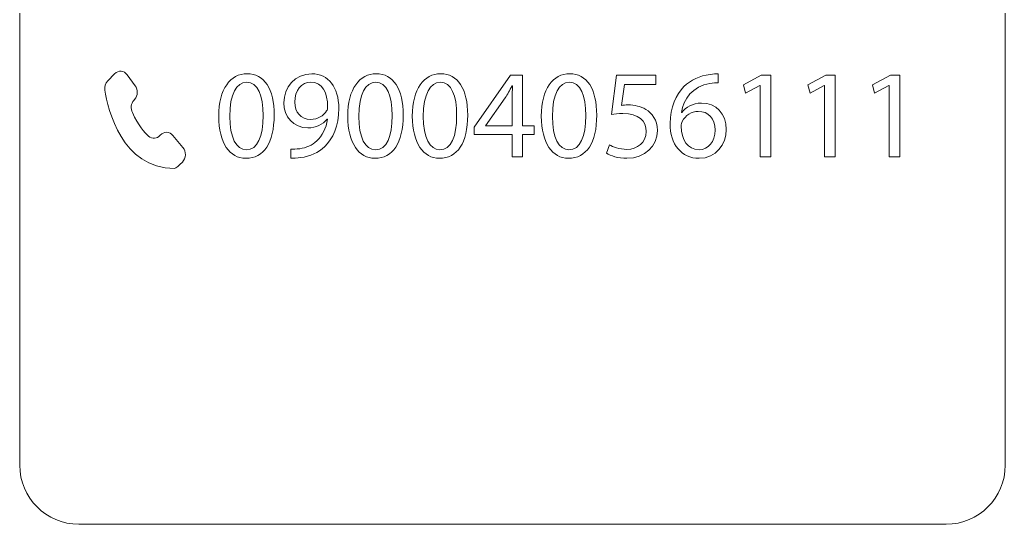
# Model space of a CAD drawing. Header units: millimetres. Extents: x -45 to 5, y 16 to 116.
# Drawn here: x -44.8 to 5.2, y 15.9 to 41.5 of the extents above; entities that cross this region are included whole.
import ezdxf

# ---------------------------------------------------------------- set-up
doc = ezdxf.new("R2010")
doc.units = ezdxf.units.MM
doc.header["$MEASUREMENT"] = 0
doc.layers.add('Layer 1', color=7, linetype='Continuous')

msp = doc.modelspace()

# ---------------------------------------------------------------- linework, layer by layer
at = {"layer": 'Layer 1', "color": 250, "lineweight": 18}
for points, knots in [([(-41.8021, 115.9394), (-41.8021, 115.9394), (2.1979, 115.9394), (2.1979, 115.9394), (3.8502, 115.9394), (5.1979, 114.5917), (5.1979, 112.9394), (5.1979, 112.9394), (5.1979, 18.9394), (5.1979, 18.9394), (5.1979, 17.2871), (3.8502, 15.9394), (2.1979, 15.9394), (2.1979, 15.9394), (-41.8021, 15.9394), (-41.8021, 15.9394), (-43.4544, 15.9394), (-44.8021, 17.2871), (-44.8021, 18.9394), (-44.8021, 18.9394), (-44.8021, 112.9394), (-44.8021, 112.9394), (-44.8021, 114.5917), (-43.4544, 115.9394), (-41.8021, 115.9394)], [0, 0, 0, 0, 0.125, 0.125, 0.125, 0.25, 0.25, 0.25, 0.375, 0.375, 0.375, 0.5, 0.5, 0.5, 0.625, 0.625, 0.625, 0.75, 0.75, 0.75, 0.875, 0.875, 0.875, 1, 1, 1, 1]), ([(-39.01, 37.4325), (-39.01, 37.4325), (-38.9705, 37.477), (-38.9705, 37.477), (-38.803, 37.6664), (-38.7906, 37.9719), (-38.9427, 38.178), (-38.9427, 38.178), (-39.3477, 38.729), (-39.3477, 38.729), (-39.5103, 38.9502), (-39.8003, 38.9749), (-39.9897, 38.7833), (-39.9897, 38.7833), (-40.3375, 38.4316), (-40.3375, 38.4316), (-40.4575, 38.3103), (-40.5118, 38.1272), (-40.4825, 37.9469), (-40.3248, 36.9785), (-39.6207, 33.9764), (-36.9459, 33.9764), (-36.8856, 33.9764), (-36.7131, 34.1365), (-36.5505, 34.3031), (-36.36, 34.4981), (-36.3469, 34.8343), (-36.523, 35.0464), (-36.523, 35.0464), (-37.0281, 35.6549), (-37.0281, 35.6549), (-37.2024, 35.8655), (-37.4924, 35.8687), (-37.672, 35.6627), (-37.8314, 35.4799), (-38.0833, 35.4588), (-38.2629, 35.6157), (-38.4795, 35.8045), (-38.773, 36.1562), (-39.087, 36.8095), (-39.185, 37.0131), (-39.1543, 37.2692), (-39.01, 37.4325)], [0, 0, 0, 0, 0.0714286, 0.0714286, 0.0714286, 0.1428571, 0.1428571, 0.1428571, 0.2142857, 0.2142857, 0.2142857, 0.2857143, 0.2857143, 0.2857143, 0.3571429, 0.3571429, 0.3571429, 0.4285714, 0.4285714, 0.4285714, 0.5, 0.5, 0.5, 0.5714286, 0.5714286, 0.5714286, 0.6428571, 0.6428571, 0.6428571, 0.7142857, 0.7142857, 0.7142857, 0.7857143, 0.7857143, 0.7857143, 0.8571429, 0.8571429, 0.8571429, 0.9285714, 0.9285714, 0.9285714, 1, 1, 1, 1]), ([(-31.8945, 36.6847), (-31.8945, 35.2747), (-32.4177, 34.4961), (-33.3363, 34.4961), (-34.1466, 34.4961), (-34.6952, 35.2553), (-34.7079, 36.6269), (-34.7079, 38.0179), (-34.1082, 38.7834), (-33.2661, 38.7834), (-32.3919, 38.7834), (-31.8945, 38.0052), (-31.8945, 36.6847)], [0, 0, 0, 0, 0.25, 0.25, 0.25, 0.5, 0.5, 0.5, 0.75, 0.75, 0.75, 1, 1, 1, 1]), ([(-31.0517, 34.9616), (-30.9303, 34.9489), (-30.7899, 34.9616), (-30.5983, 34.9806), (-30.2734, 35.0258), (-29.9669, 35.1598), (-29.7309, 35.3828), (-29.4568, 35.6315), (-29.2588, 35.9952), (-29.1823, 36.4866), (-29.1823, 36.4866), (-29.2013, 36.4866), (-29.2013, 36.4866), (-29.431, 36.2058), (-29.763, 36.04), (-30.1778, 36.04), (-30.924, 36.04), (-31.4027, 36.6016), (-31.4027, 37.31), (-31.4027, 38.0942), (-30.8347, 38.7832), (-29.9859, 38.7832), (-29.1375, 38.7832), (-28.6143, 38.0942), (-28.6143, 37.0349), (-28.6143, 36.1226), (-28.9209, 35.4851), (-29.329, 35.0893), (-29.648, 34.7767), (-30.0882, 34.5852), (-30.5348, 34.5344), (-30.7387, 34.5023), (-30.9176, 34.4959), (-31.0517, 34.5023), (-31.0517, 34.5023), (-31.0517, 34.9616), (-31.0517, 34.9616)], [0, 0, 0, 0, 0.0833333, 0.0833333, 0.0833333, 0.1666667, 0.1666667, 0.1666667, 0.25, 0.25, 0.25, 0.3333333, 0.3333333, 0.3333333, 0.4166667, 0.4166667, 0.4166667, 0.5, 0.5, 0.5, 0.5833333, 0.5833333, 0.5833333, 0.6666667, 0.6666667, 0.6666667, 0.75, 0.75, 0.75, 0.8333333, 0.8333333, 0.8333333, 0.9166667, 0.9166667, 0.9166667, 1, 1, 1, 1]), ([(-25.3474, 36.6847), (-25.3474, 35.2747), (-25.8706, 34.4961), (-26.7892, 34.4961), (-27.5996, 34.4961), (-28.1481, 35.2553), (-28.1608, 36.6269), (-28.1608, 38.0179), (-27.5615, 38.7834), (-26.719, 38.7834), (-25.8448, 38.7834), (-25.3474, 38.0052), (-25.3474, 36.6847)], [0, 0, 0, 0, 0.25, 0.25, 0.25, 0.5, 0.5, 0.5, 0.75, 0.75, 0.75, 1, 1, 1, 1]), ([(-22.0739, 36.6847), (-22.0739, 35.2747), (-22.5971, 34.4961), (-23.5157, 34.4961), (-24.326, 34.4961), (-24.8746, 35.2553), (-24.8873, 36.6269), (-24.8873, 38.0179), (-24.2876, 38.7834), (-23.4455, 38.7834), (-22.5713, 38.7834), (-22.0739, 38.0052), (-22.0739, 36.6847)], [0, 0, 0, 0, 0.25, 0.25, 0.25, 0.5, 0.5, 0.5, 0.75, 0.75, 0.75, 1, 1, 1, 1]), ([(-19.821, 34.5663), (-19.821, 34.5663), (-19.821, 35.6955), (-19.821, 35.6955), (-19.821, 35.6955), (-21.7479, 35.6955), (-21.7479, 35.6955), (-21.7479, 35.6955), (-21.7479, 36.0656), (-21.7479, 36.0656), (-21.7479, 36.0656), (-19.8976, 38.7136), (-19.8976, 38.7136), (-19.8976, 38.7136), (-19.2918, 38.7136), (-19.2918, 38.7136), (-19.2918, 38.7136), (-19.2918, 36.1355), (-19.2918, 36.1355), (-19.2918, 36.1355), (-18.7112, 36.1355), (-18.7112, 36.1355), (-18.7112, 36.1355), (-18.7112, 35.6955), (-18.7112, 35.6955), (-18.7112, 35.6955), (-19.2918, 35.6955), (-19.2918, 35.6955), (-19.2918, 35.6955), (-19.2918, 34.5663), (-19.2918, 34.5663), (-19.2918, 34.5663), (-19.821, 34.5663), (-19.821, 34.5663)], [0, 0, 0, 0, 0.0909091, 0.0909091, 0.0909091, 0.1818182, 0.1818182, 0.1818182, 0.2727273, 0.2727273, 0.2727273, 0.3636364, 0.3636364, 0.3636364, 0.4545455, 0.4545455, 0.4545455, 0.5454545, 0.5454545, 0.5454545, 0.6363636, 0.6363636, 0.6363636, 0.7272727, 0.7272727, 0.7272727, 0.8181818, 0.8181818, 0.8181818, 0.9090909, 0.9090909, 0.9090909, 1, 1, 1, 1]), ([(-15.5265, 36.6847), (-15.5265, 35.2747), (-16.05, 34.4961), (-16.9683, 34.4961), (-17.779, 34.4961), (-18.3275, 35.2553), (-18.3402, 36.6269), (-18.3402, 38.0179), (-17.7409, 38.7834), (-16.8984, 38.7834), (-16.0242, 38.7834), (-15.5265, 38.0052), (-15.5265, 36.6847)], [0, 0, 0, 0, 0.25, 0.25, 0.25, 0.5, 0.5, 0.5, 0.75, 0.75, 0.75, 1, 1, 1, 1]), ([(-12.5338, 38.2411), (-12.5338, 38.2411), (-14.116, 38.2411), (-14.116, 38.2411), (-14.116, 38.2411), (-14.2755, 37.1757), (-14.2755, 37.1757), (-14.1799, 37.1888), (-14.0902, 37.2015), (-13.9375, 37.2015), (-13.6186, 37.2015), (-13.2993, 37.1309), (-13.0443, 36.9778), (-12.719, 36.7933), (-12.4509, 36.4356), (-12.4509, 35.9124), (-12.4509, 35.1021), (-13.0954, 34.496), (-13.995, 34.496), (-14.448, 34.496), (-14.8307, 34.6234), (-15.0283, 34.7511), (-15.0283, 34.7511), (-14.8882, 35.1786), (-14.8882, 35.1786), (-14.7157, 35.0767), (-14.3781, 34.949), (-14.0013, 34.949), (-13.4718, 34.949), (-13.0189, 35.2937), (-13.0189, 35.8486), (-13.0252, 36.3844), (-13.3822, 36.7672), (-14.2116, 36.7672), (-14.448, 36.7672), (-14.6328, 36.7418), (-14.7863, 36.7224), (-14.7863, 36.7224), (-14.5182, 38.7135), (-14.5182, 38.7135), (-14.5182, 38.7135), (-12.5338, 38.7135), (-12.5338, 38.7135), (-12.5338, 38.7135), (-12.5338, 38.2411), (-12.5338, 38.2411)], [0, 0, 0, 0, 0.0666667, 0.0666667, 0.0666667, 0.1333333, 0.1333333, 0.1333333, 0.2, 0.2, 0.2, 0.2666667, 0.2666667, 0.2666667, 0.3333333, 0.3333333, 0.3333333, 0.4, 0.4, 0.4, 0.4666667, 0.4666667, 0.4666667, 0.5333333, 0.5333333, 0.5333333, 0.6, 0.6, 0.6, 0.6666667, 0.6666667, 0.6666667, 0.7333333, 0.7333333, 0.7333333, 0.8, 0.8, 0.8, 0.8666667, 0.8666667, 0.8666667, 0.9333333, 0.9333333, 0.9333333, 1, 1, 1, 1]), ([(-9.3688, 38.3178), (-9.4835, 38.3242), (-9.6303, 38.3178), (-9.7897, 38.2924), (-10.6702, 38.1453), (-11.1363, 37.5012), (-11.2319, 36.8182), (-11.2319, 36.8182), (-11.2121, 36.8182), (-11.2121, 36.8182), (-11.0149, 37.0799), (-10.6702, 37.2973), (-10.2109, 37.2973), (-9.4771, 37.2973), (-8.9603, 36.7674), (-8.9603, 35.9571), (-8.9603, 35.1975), (-9.4771, 34.4958), (-10.3383, 34.4958), (-11.2252, 34.4958), (-11.8058, 35.1848), (-11.8058, 36.2633), (-11.8058, 37.0799), (-11.5123, 37.7245), (-11.1038, 38.1326), (-10.7595, 38.4709), (-10.3002, 38.6812), (-9.777, 38.7451), (-9.6112, 38.7705), (-9.4704, 38.7768), (-9.3688, 38.7768), (-9.3688, 38.7768), (-9.3688, 38.3178), (-9.3688, 38.3178)], [0, 0, 0, 0, 0.0909091, 0.0909091, 0.0909091, 0.1818182, 0.1818182, 0.1818182, 0.2727273, 0.2727273, 0.2727273, 0.3636364, 0.3636364, 0.3636364, 0.4545455, 0.4545455, 0.4545455, 0.5454545, 0.5454545, 0.5454545, 0.6363636, 0.6363636, 0.6363636, 0.7272727, 0.7272727, 0.7272727, 0.8181818, 0.8181818, 0.8181818, 0.9090909, 0.9090909, 0.9090909, 1, 1, 1, 1]), ([(-7.2439, 38.1901), (-7.2439, 38.1901), (-7.2566, 38.1901), (-7.2566, 38.1901), (-7.2566, 38.1901), (-7.9776, 37.801), (-7.9776, 37.801), (-7.9776, 37.801), (-8.0859, 38.2282), (-8.0859, 38.2282), (-8.0859, 38.2282), (-7.18, 38.7133), (-7.18, 38.7133), (-7.18, 38.7133), (-6.702, 38.7133), (-6.702, 38.7133), (-6.702, 38.7133), (-6.702, 34.5664), (-6.702, 34.5664), (-6.702, 34.5664), (-7.2439, 34.5664), (-7.2439, 34.5664), (-7.2439, 34.5664), (-7.2439, 38.1901), (-7.2439, 38.1901)], [0, 0, 0, 0, 0.125, 0.125, 0.125, 0.25, 0.25, 0.25, 0.375, 0.375, 0.375, 0.5, 0.5, 0.5, 0.625, 0.625, 0.625, 0.75, 0.75, 0.75, 0.875, 0.875, 0.875, 1, 1, 1, 1]), ([(-3.97, 38.1901), (-3.97, 38.1901), (-3.983, 38.1901), (-3.983, 38.1901), (-3.983, 38.1901), (-4.7037, 37.801), (-4.7037, 37.801), (-4.7037, 37.801), (-4.8124, 38.2282), (-4.8124, 38.2282), (-4.8124, 38.2282), (-3.9065, 38.7133), (-3.9065, 38.7133), (-3.9065, 38.7133), (-3.4281, 38.7133), (-3.4281, 38.7133), (-3.4281, 38.7133), (-3.4281, 34.5664), (-3.4281, 34.5664), (-3.4281, 34.5664), (-3.97, 34.5664), (-3.97, 34.5664), (-3.97, 34.5664), (-3.97, 38.1901), (-3.97, 38.1901)], [0, 0, 0, 0, 0.125, 0.125, 0.125, 0.25, 0.25, 0.25, 0.375, 0.375, 0.375, 0.5, 0.5, 0.5, 0.625, 0.625, 0.625, 0.75, 0.75, 0.75, 0.875, 0.875, 0.875, 1, 1, 1, 1]), ([(-0.6964, 38.1901), (-0.6964, 38.1901), (-0.7091, 38.1901), (-0.7091, 38.1901), (-0.7091, 38.1901), (-1.4302, 37.801), (-1.4302, 37.801), (-1.4302, 37.801), (-1.5389, 38.2282), (-1.5389, 38.2282), (-1.5389, 38.2282), (-0.6329, 38.7133), (-0.6329, 38.7133), (-0.6329, 38.7133), (-0.1546, 38.7133), (-0.1546, 38.7133), (-0.1546, 38.7133), (-0.1546, 34.5664), (-0.1546, 34.5664), (-0.1546, 34.5664), (-0.6964, 34.5664), (-0.6964, 34.5664), (-0.6964, 34.5664), (-0.6964, 38.1901), (-0.6964, 38.1901)], [0, 0, 0, 0, 0.125, 0.125, 0.125, 0.25, 0.25, 0.25, 0.375, 0.375, 0.375, 0.5, 0.5, 0.5, 0.625, 0.625, 0.625, 0.75, 0.75, 0.75, 0.875, 0.875, 0.875, 1, 1, 1, 1]), ([(-34.1466, 36.6205), (-34.1466, 35.5424), (-33.815, 34.93), (-33.3045, 34.93), (-32.7302, 34.93), (-32.4558, 35.5996), (-32.4558, 36.659), (-32.4558, 37.6799), (-32.7175, 38.3495), (-33.2982, 38.3495), (-33.7893, 38.3495), (-34.1466, 37.7498), (-34.1466, 36.6205)], [0, 0, 0, 0, 0.25, 0.25, 0.25, 0.5, 0.5, 0.5, 0.75, 0.75, 0.75, 1, 1, 1, 1]), ([(-30.8474, 37.3478), (-30.8474, 36.831), (-30.5348, 36.4676), (-30.0501, 36.4676), (-29.6737, 36.4676), (-29.3798, 36.6521), (-29.2334, 36.9015), (-29.2013, 36.9523), (-29.1823, 37.0162), (-29.1823, 37.1054), (-29.1823, 37.8138), (-29.4437, 38.3557), (-30.0307, 38.3557), (-30.5094, 38.3557), (-30.8474, 37.9351), (-30.8474, 37.3478)], [0, 0, 0, 0, 0.2, 0.2, 0.2, 0.4, 0.4, 0.4, 0.6, 0.6, 0.6, 0.8, 0.8, 0.8, 1, 1, 1, 1]), ([(-27.5996, 36.6205), (-27.5996, 35.5424), (-27.2679, 34.93), (-26.7575, 34.93), (-26.1832, 34.93), (-25.9087, 35.5996), (-25.9087, 36.659), (-25.9087, 37.6799), (-26.1705, 38.3495), (-26.7511, 38.3495), (-27.2422, 38.3495), (-27.5996, 37.7498), (-27.5996, 36.6205)], [0, 0, 0, 0, 0.25, 0.25, 0.25, 0.5, 0.5, 0.5, 0.75, 0.75, 0.75, 1, 1, 1, 1]), ([(-24.326, 36.6205), (-24.326, 35.5424), (-23.9941, 34.93), (-23.4836, 34.93), (-22.9096, 34.93), (-22.6352, 35.5996), (-22.6352, 36.659), (-22.6352, 37.6799), (-22.8969, 38.3495), (-23.4772, 38.3495), (-23.9687, 38.3495), (-24.326, 37.7498), (-24.326, 36.6205)], [0, 0, 0, 0, 0.25, 0.25, 0.25, 0.5, 0.5, 0.5, 0.75, 0.75, 0.75, 1, 1, 1, 1]), ([(-19.821, 36.1355), (-19.821, 36.1355), (-19.821, 37.5201), (-19.821, 37.5201), (-19.821, 37.7371), (-19.8147, 37.954), (-19.802, 38.1713), (-19.802, 38.1713), (-19.821, 38.1713), (-19.821, 38.1713), (-19.9487, 37.9286), (-20.0507, 37.7498), (-20.166, 37.5586), (-20.166, 37.5586), (-21.1799, 36.1482), (-21.1799, 36.1482), (-21.1799, 36.1482), (-21.1799, 36.1355), (-21.1799, 36.1355), (-21.1799, 36.1355), (-19.821, 36.1355), (-19.821, 36.1355)], [0, 0, 0, 0, 0.1428571, 0.1428571, 0.1428571, 0.2857143, 0.2857143, 0.2857143, 0.4285714, 0.4285714, 0.4285714, 0.5714286, 0.5714286, 0.5714286, 0.7142857, 0.7142857, 0.7142857, 0.8571429, 0.8571429, 0.8571429, 1, 1, 1, 1]), ([(-17.779, 36.6205), (-17.779, 35.5424), (-17.4474, 34.93), (-16.9365, 34.93), (-16.3626, 34.93), (-16.0885, 35.5996), (-16.0885, 36.659), (-16.0885, 37.6799), (-16.3499, 38.3495), (-16.9305, 38.3495), (-17.4216, 38.3495), (-17.779, 37.7498), (-17.779, 36.6205)], [0, 0, 0, 0, 0.25, 0.25, 0.25, 0.5, 0.5, 0.5, 0.75, 0.75, 0.75, 1, 1, 1, 1]), ([(-9.5283, 35.9253), (-9.5283, 36.5183), (-9.8666, 36.8757), (-10.3834, 36.8757), (-10.721, 36.8757), (-11.034, 36.6654), (-11.1871, 36.3652), (-11.2252, 36.3017), (-11.2509, 36.2185), (-11.2509, 36.1165), (-11.2379, 35.4339), (-10.9253, 34.9301), (-10.3383, 34.9301), (-9.8539, 34.9301), (-9.5283, 35.3316), (-9.5283, 35.9253)], [0, 0, 0, 0, 0.2, 0.2, 0.2, 0.4, 0.4, 0.4, 0.6, 0.6, 0.6, 0.8, 0.8, 0.8, 1, 1, 1, 1])]:
    msp.add_open_spline(points, degree=3, knots=knots, dxfattribs=at)

doc.saveas('drawing.dxf')
